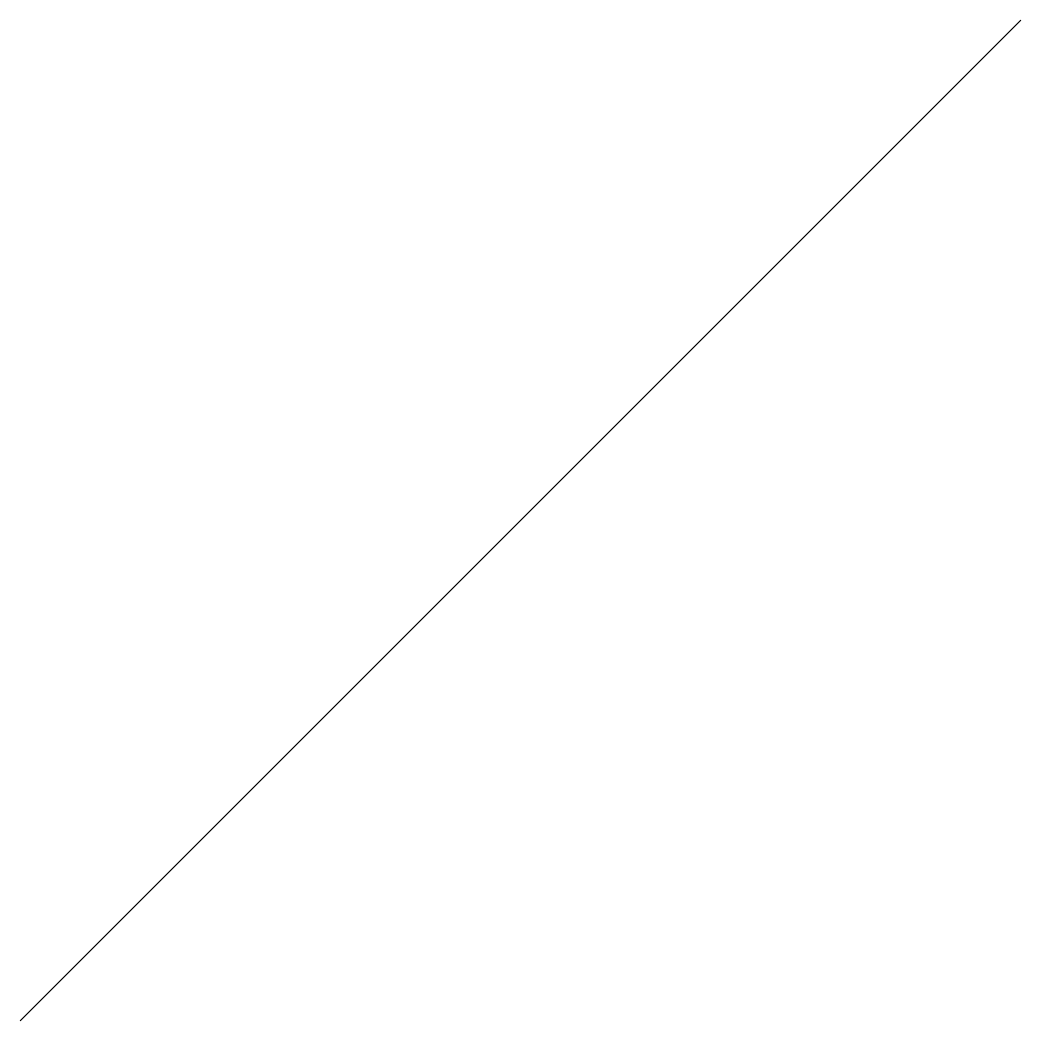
# Model space of a CAD drawing. Extents: x 0 to 5, y 0 to 5.
import ezdxf

# ---------------------------------------------------------------- set-up
doc = ezdxf.new("R2010")
doc.units = 0
doc.layers.add('DEFAULT', color=18, linetype='CONTINUOUS')

msp = doc.modelspace()

# ---------------------------------------------------------------- linework, layer by layer
at = {"layer": 'DEFAULT'}
msp.add_line((0, 0), (5, 5), dxfattribs=at)

doc.saveas('drawing.dxf')
